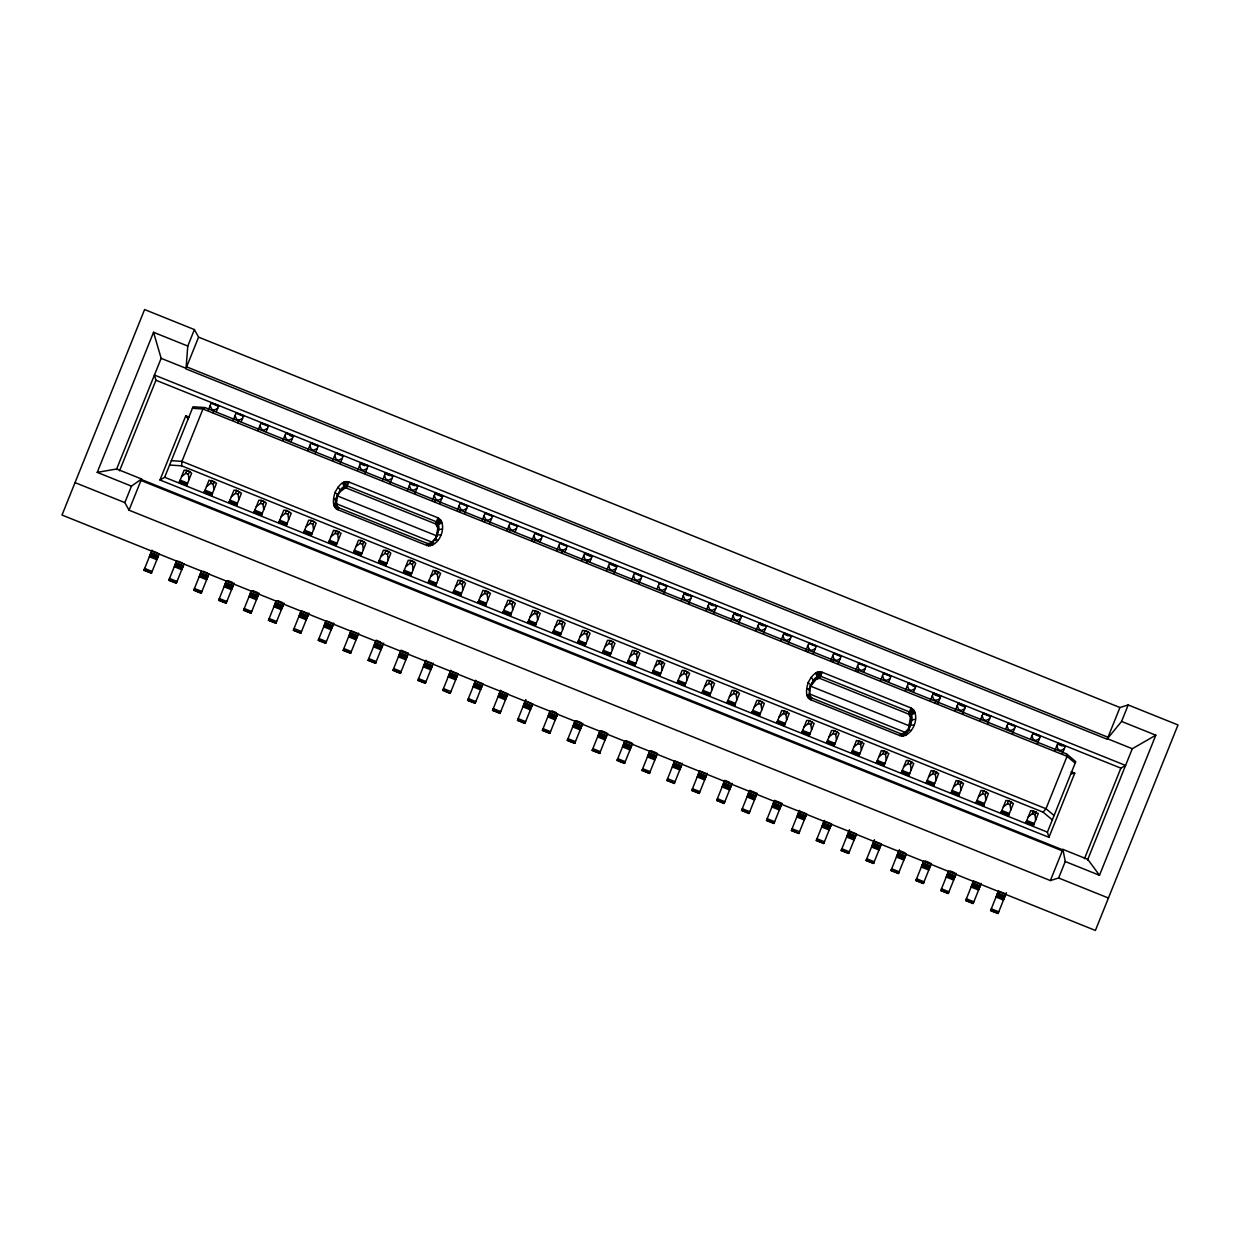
<?xml version="1.0" encoding="UTF-8"?>
<svg xmlns="http://www.w3.org/2000/svg" width="1240" height="1240" viewBox="0 0 1240 1240"><rect width="100%" height="100%" fill="white"/><g stroke="black" fill="none" stroke-linecap="round" stroke-linejoin="round"><path stroke-width="1.5" d="M1052.341 819.888L1043.104 812.154L181.614 465.837L181.924 461.373L202.972 408.983L205.034 407.572L1066.54 753.889L1075.762 761.624L1047.413 832.133L1048.947 837.341L159.975 479.989L185.767 415.818L189.348 417.275M187.783 346.053L186.047 368.342L161.154 358.329L153.543 332.289L187.783 346.053L194.401 329.577L144.6 309.55L62 515.034L1095.401 930.449L1178 724.966L1128.198 704.956L1119.937 707.513L198.586 337.14L194.401 329.577M335.002 492.482C333.436 497.891 331.359 506.804 337.916 509.718L426.793 545.445C439.193 548.126 448.71 524.427 437.921 517.793L349.045 482.065C342.271 479.617 337.606 487.506 335.002 492.482L337.714 494.745L335.404 500.604C338.071 495.457 340.147 485.274 347.448 486.018L436.325 521.745C442.075 526.039 436.65 535.447 434.93 540.625M808.124 682.682C806.558 688.076 804.481 696.989 811.038 699.918L899.915 735.646C912.315 738.327 921.832 714.628 911.043 707.978L822.166 672.25C815.393 669.817 810.727 677.691 808.124 682.682L810.836 684.945L809.472 688.433C811.782 683.968 814.199 675.226 820.57 676.203L909.447 711.931C914.841 715.775 910.33 724.517 908.641 729.353M908.052 730.81L910.501 717.123L908.595 714.07L819.718 678.342L816.23 679.226L810.727 686.216L909.633 725.974L910.439 724.982L913.957 725.214M335.714 506.276L337.714 494.745L336.35 498.248M809.007 694.88L810.836 684.945L809.1 689.332M440.836 535.029L437.317 534.796L436.511 535.773L337.606 496.015C339.776 488.824 348.394 489.397 347.355 481.616M820.57 676.203L819.16 678.187L820.477 671.801M342.472 482.841L344.162 486.406L343.651 488.607L344.906 485.987L343.945 482.019M815.595 673.025L817.284 676.591L816.773 678.792L818.028 676.188L817.067 672.204M442.122 522.893L438.433 524.303L436.511 535.773L438.604 529.635L435.736 523.993L436.325 521.745M908.858 714.193L909.447 711.931M439.456 518.63L436.433 524.52L440.712 519.823M912.578 708.831L909.555 714.721L913.834 710.024M906.797 733.042L910.439 724.982L908.998 728.438M344.906 485.987L344.224 488.265L345.743 485.786L345.619 481.6M818.028 676.188L817.346 678.466L818.865 675.986L818.741 671.786M909.633 725.974L911.726 719.836L910.501 717.123L911.555 714.488L915.244 713.093M335.358 501.41L337.714 494.745M809.069 689.952L810.836 684.945M437.72 522.769L436.837 525.062L441.626 521.281M910.842 712.954L909.959 715.263L914.748 711.481M97.231 472.378L116.668 468.983L141.561 478.996L131.471 486.142L97.231 472.378L153.543 332.289M116.405 469.635L161.154 358.329M119.551 470.812L155.946 380.246L154.427 375.038L1125.579 765.437L1120.867 768.149L1084.457 858.716M1108.436 898.024L1058.635 877.998L1050.373 880.571L129.022 510.183L124.837 502.618L131.471 486.142M129.022 510.183L141.561 478.996M198.586 337.14L185.845 368.838L1107.196 739.226L1119.937 707.513M159.975 479.989L164.672 477.276L193.022 406.767L205.034 407.572M152.024 550.126L143.933 570.261L151.419 573.206M208.227 410.285L211.312 402.643M181.598 476.563L185.799 473.293L186.574 470.332L184.171 470.161L179.226 482.438L186.713 485.398M189.069 479.57L188.294 474.3L189.798 471.618L191.642 473.168L186.698 485.445M213.017 412.796L214.086 410.146L217.636 408.503M151.404 573.268L159.278 553.66M216.349 411.696L218.783 405.65L211.234 402.814M176.716 560.666L168.826 580.274L176.297 583.265L184.171 563.673M204.135 492.45L209.064 480.175L216.535 483.182L211.606 495.457L204.197 492.296M233.136 420.298L236.204 412.657M206.491 486.576L210.707 483.305L211.467 480.345M213.962 489.583L213.187 484.313L214.69 481.632M237.91 422.793L238.979 420.159L242.529 418.5M241.242 421.709L243.676 415.664L236.142 412.827M193.734 590.271L201.469 571.036M258.044 430.311L261.113 422.67M231.399 496.589L235.6 493.318L236.375 490.343L233.972 490.188L229.028 502.464L236.499 505.471L241.444 493.195L236.375 490.343M238.871 499.581L238.096 494.326L239.599 491.644M209.079 573.686L201.206 593.278L193.75 590.225M266.151 431.721L268.584 425.677L261.051 422.825M226.362 581.048L218.628 600.284L226.129 603.245L234.205 583.157M282.937 440.324L286.006 432.683L293.415 435.844M256.293 506.602L260.508 503.332L261.268 500.356L258.865 500.2L253.937 512.476L261.469 515.313M263.763 509.594L262.988 504.324L264.492 501.657L266.337 503.192L261.408 515.484M291.044 441.719L293.477 435.674M278.829 522.49L283.774 510.214L286.176 510.368L291.245 513.205L286.3 525.481M307.846 450.337L310.915 442.696L318.308 445.857M281.201 516.6L285.401 513.345L286.176 510.368M288.672 519.607L287.897 514.337L289.401 511.671M258.881 593.697L251.41 590.705L243.536 610.297L251.022 613.257L259.098 593.169M315.317 453.344L318.385 445.687M332.738 460.35L335.808 452.693L343.279 455.7L340.194 463.388M306.094 526.613L310.31 523.342L311.07 520.382L308.667 520.211L303.738 532.487L311.271 535.339M313.565 529.62L312.79 524.35L314.294 521.668L316.138 523.218L311.209 535.494M284.007 603.183L275.9 623.317L268.429 620.31L276.319 600.718L283.79 603.71M344.162 486.406L343.108 489.041L340.349 490.141L337.606 496.015M344.829 488.049L346.611 485.786M337.916 509.718L338.69 507.796L336.598 505.238L336.428 499.89L333.529 498.433M347.448 486.018L346.038 487.986L349.045 482.065M328.631 542.5L333.576 530.224L341.047 533.231L336.102 545.507L328.709 542.345M357.647 470.347L360.716 462.706M331.003 536.625L335.203 533.355L335.978 530.394M338.474 539.632L337.699 534.363L339.202 531.681M308.899 613.18L300.808 633.314L293.353 630.261L301.212 610.716L308.683 613.722M365.103 473.386L368.187 465.713L360.638 462.877M382.54 480.361L385.609 472.719M355.896 546.639L360.112 543.368L360.871 540.392L358.469 540.237L353.54 552.513L361.026 555.474L365.94 543.244L360.871 540.392M363.367 549.646L362.591 544.375L364.095 541.694M333.808 623.193L325.702 643.327L318.231 640.336L326.12 620.729L333.591 623.736M389.996 483.399L393.08 475.726L385.547 472.874M343.139 650.333L351.013 630.741L358.484 633.749M407.449 490.374L410.518 482.732M380.804 556.652L385.005 553.381L385.779 550.405L383.377 550.25L378.433 562.526L385.981 565.363M388.275 559.643L387.5 554.389L389.004 551.707L390.848 553.257L385.904 565.533M358.701 633.206L350.61 653.341L343.154 650.287L350.734 653.031M414.92 493.381L417.989 485.739L410.456 482.887M432.341 500.387L435.411 492.745M405.697 566.649L409.913 563.394L410.673 560.418L408.27 560.263L403.341 572.539L410.828 575.484M434.636 501.875L435.705 499.224L434.279 495.582M413.168 569.656L412.393 564.386L413.896 561.72L415.741 563.255L410.812 575.531M375.503 663.354L383.61 643.219M439.812 503.393L442.882 495.736L435.349 492.9M426.793 545.445L427.568 543.523L430.854 543.136L434.682 539.385L437.317 534.796L435.875 538.253M435.736 523.993L437.921 517.793M428.25 582.537L433.179 570.261L440.65 573.268L435.705 585.543L428.311 582.382M457.25 510.4L460.319 502.743L467.728 505.904M430.606 576.662L434.806 573.407L435.581 570.431M459.544 511.887L460.598 509.237L459.172 505.595M438.077 579.669L437.302 574.399L438.805 571.733M400.411 673.366L408.503 653.232L401.032 650.225L392.94 670.36L400.427 673.32L393.065 670.05M464.721 513.391L467.79 505.75M425.94 660.238L417.849 680.372L425.336 683.318L433.411 663.23M482.143 520.413L485.228 512.755L492.621 515.933M455.499 586.675L459.714 583.404L460.474 580.444L458.071 580.274L453.143 592.55L460.675 595.402M484.437 521.9L485.507 519.25L484.081 515.607M462.969 589.682L462.195 584.412L463.698 581.731L465.543 583.281L460.614 595.557M489.614 523.404L492.683 515.763M450.833 670.251L442.742 690.386L450.229 693.331L442.866 690.076M478.051 602.562L482.98 590.287L490.451 593.293L485.522 605.57L478.113 602.408M507.052 530.41L510.121 522.769M480.407 596.688L484.607 593.418L485.382 590.457M509.346 531.913L510.4 529.263L508.974 525.62M487.878 599.695L487.103 594.425L488.607 591.744M450.213 693.377L458.087 673.785L450.616 670.778M515.158 531.821L517.591 525.775L510.058 522.939M475.742 680.249L467.65 700.383L475.137 703.343L482.996 683.798L475.525 680.791M502.944 612.576L507.873 600.3L510.275 600.455L515.344 603.307L510.415 615.582M531.929 540.454L535.029 532.782M505.315 606.701L509.516 603.431L510.275 600.455M534.239 541.927L535.308 539.276L533.882 535.634M512.771 609.693L511.996 604.438L513.5 601.757M540.067 541.833L542.5 535.788M492.543 710.396L500.635 690.261M527.853 622.589L532.782 610.312L540.253 613.304L535.323 625.596L527.914 622.418M556.853 550.436L559.922 542.794L567.331 545.957M530.208 616.714L534.409 613.443L535.184 610.468M537.679 619.706L536.904 614.436L538.408 611.769M561.627 552.932L562.697 550.281L566.246 548.638M564.96 551.831L567.393 545.802M525.822 699.562L517.452 720.409L524.923 723.416L532.797 703.808M581.746 560.449L584.831 552.808M555.117 626.712L559.317 623.457L560.077 620.481L557.69 620.326L552.745 632.601L560.279 635.438M562.588 629.718L561.813 624.449L563.317 621.783L565.161 623.317L560.216 635.593M586.536 562.945L587.605 560.294L591.154 558.651M589.868 561.844L592.302 555.799M550.079 711.187L542.345 730.422L549.816 733.429L557.69 713.822M577.654 642.599L582.583 630.323L588.21 631.78L590.054 633.33L585.125 645.606M606.654 570.462L609.724 562.805M580.01 636.725L584.211 633.454L584.986 630.494M587.481 639.732L586.706 634.462L588.21 631.78M614.125 573.454L617.195 565.812M574.988 721.2L567.254 740.435L574.74 743.38L582.816 723.292M631.548 580.46L634.632 572.818L642.025 575.995M604.918 646.738L609.119 643.467L609.879 640.507L607.491 640.336L602.547 652.612L610.034 655.572M612.389 649.745L611.615 644.475L613.118 641.793L614.962 643.343L610.018 655.619M639.019 583.466L642.103 575.825M627.456 662.625L632.385 650.349L638.011 651.806L639.856 653.356L634.927 665.632M657.091 588.876L659.525 582.831M629.812 656.75L634.012 653.48L634.787 650.504M637.283 659.757L636.507 654.488L638.011 651.806M599.618 753.439L607.708 733.305M663.912 593.511L666.996 585.838L659.463 582.986M652.349 672.638L657.293 660.362L664.764 663.369L659.82 675.645L652.411 672.468M681.349 600.486L684.433 592.844L691.843 596.006M654.72 666.764L658.921 663.493L659.68 660.517M662.191 669.755L661.416 664.5L662.919 661.819M632.617 743.318L624.526 763.452L617.055 760.446L624.929 740.854L632.4 743.861M688.804 603.524L691.904 595.851M641.948 770.458L649.837 750.867L657.293 753.874M677.257 682.651L682.186 670.375L684.589 670.53L689.657 673.366L684.728 685.643L677.319 682.481L684.852 685.348M706.257 610.499L709.327 602.857M679.613 676.761L683.829 673.506L684.589 670.53M687.084 679.768L686.309 674.498L687.812 671.832M657.51 753.331L649.419 773.466L641.979 770.412M713.713 613.537L716.798 605.849M731.166 620.511L734.235 612.855L741.644 616.017L738.621 623.55M704.521 686.774L708.722 683.519L709.497 680.543L707.095 680.372L702.15 692.664L709.621 695.656L714.566 683.38L709.497 680.543M711.993 689.781L711.218 684.511L712.721 681.845M674.327 783.479L682.418 763.344M756.059 630.525L759.128 622.868L766.537 626.045M729.414 696.787L733.63 693.517L734.39 690.556L731.988 690.386L727.058 702.662L734.591 705.514M736.886 699.794L736.111 694.524L737.614 691.843L739.458 693.393L734.529 705.668M707.312 773.341L699.221 793.492L691.781 790.438L699.639 770.877L707.11 773.884M763.53 633.516L766.599 625.875M716.658 800.498L724.749 780.363L729.229 782.161M780.968 640.522L784.037 632.88L791.446 636.043M754.323 706.8L758.524 703.529L759.298 700.569L756.896 700.399L751.952 712.675L759.423 715.682L764.367 703.406L759.298 700.569M761.794 709.807L761.019 704.537L762.523 701.856M732.22 783.355L724.129 803.489L716.673 800.435M788.439 643.529L791.507 635.888M776.86 722.688L781.789 710.412L789.26 713.418L784.331 725.695L776.922 722.533M805.861 650.535L808.929 642.894M779.216 716.813L783.432 713.543L784.192 710.567M808.154 652.038L809.224 649.388L807.798 645.745M786.687 719.804L785.912 714.55L787.415 711.869M749.022 813.502L757.129 793.368L749.658 790.361L741.551 810.495L749.053 813.455L741.675 810.201M813.332 653.542L816.401 645.9L808.868 643.048M817.284 676.591L816.23 679.226L813.471 680.341L810.727 686.216M817.951 678.249L819.733 675.986M811.038 699.918L811.812 697.996L809.72 695.439L809.549 690.091L806.651 688.634M819.718 678.342L822.166 672.25M801.753 732.701L806.698 720.425L809.1 720.58L814.168 723.416L809.224 735.707M830.769 660.548L833.838 652.907M804.125 726.826L808.325 723.556L809.1 720.58M833.048 662.036L834.117 659.401L832.691 655.743M811.596 729.818L810.821 724.548L812.324 721.882M838.24 663.555L841.309 655.913M791.353 830.521L799.459 810.387M855.646 670.592L858.731 662.919M829.018 736.824L833.234 733.568L833.993 730.593L831.591 730.438L826.662 742.714L834.195 745.55M857.956 672.049L859.026 669.399L857.599 665.756M836.488 739.831L835.713 734.561L837.217 731.894L839.062 733.429L834.132 745.705M863.784 671.956L866.202 665.911L858.669 663.075M824.352 820.399L816.261 840.534L823.748 843.479M851.554 752.711L856.499 740.435L863.97 743.442L859.026 755.718L851.632 752.556M880.555 680.605L883.64 672.917L891.033 676.095M853.926 746.837L858.126 743.582L858.902 740.606M861.397 749.843L860.622 744.574L862.126 741.892M823.732 843.541L831.606 823.934L824.135 820.942M888.677 681.969L891.111 675.924M849.54 829.699L841.154 850.547L848.656 853.492L856.515 833.947L849.043 830.94M876.463 762.724L881.392 750.448L888.863 753.455L883.934 765.731L876.525 762.569M905.463 690.572L908.533 682.93M878.819 756.85L883.035 753.579L883.795 750.619M886.29 759.857L885.515 754.587L887.019 751.905M913.586 691.982L916.004 685.937M899.915 735.646L900.69 733.724L903.976 733.336L907.804 729.585L910.904 730.546M908.595 714.07L911.043 707.978M874.448 839.712L866.062 860.56L873.549 863.505L881.408 843.96L873.937 840.952M901.356 772.737L906.301 760.461L908.703 760.616L913.771 763.468L908.827 775.744L901.434 772.582L908.951 775.434M930.372 700.585L933.441 692.943M903.727 766.863L907.928 763.592L908.703 760.616M911.199 769.87L910.423 764.6L911.927 761.918M935.146 703.08L936.216 700.429L939.765 698.787M937.843 703.591L940.912 695.95M899.341 849.71L890.971 870.558L898.457 873.518M926.265 782.75L931.193 770.474L938.665 773.481L933.736 785.757L926.327 782.58M955.265 710.597L958.349 702.956L965.743 706.118L962.721 713.636M928.62 776.875L932.837 773.605L933.596 770.629M936.091 779.867L935.316 774.613L936.82 771.931M898.427 873.565L906.316 853.973M923.599 861.335L915.864 880.571L923.335 883.577L931.426 863.443M951.173 792.763L956.102 780.487L963.573 783.479L958.629 795.755L951.235 792.593M980.173 720.611L983.243 712.969L990.652 716.115M953.529 786.873L957.73 783.618L958.505 780.642M961 789.88L960.225 784.61L961.729 781.944M987.629 723.649L990.713 715.961M976.066 802.776L980.995 790.485L983.398 790.655L988.466 793.492L983.537 805.768L976.128 802.605L983.661 805.457M1005.718 729.011L1008.151 722.982M978.438 796.886L982.638 793.631L983.398 790.655M985.893 799.893L985.118 794.623L986.621 791.957M956.335 873.456L948.244 893.591L940.773 890.584L948.646 870.991L956.118 873.983M1012.522 733.662L1015.622 725.974L1008.089 723.121M1030.611 739.025L1033.044 732.98M1003.33 806.899L1007.531 803.629L1008.306 800.668L1005.904 800.498L1000.974 812.774L1008.461 815.734L1013.375 803.505L1008.306 800.668M1010.802 809.906L1010.027 804.636L1011.53 801.955M981.227 883.454L973.137 903.604L965.681 900.55L973.54 880.989L981.01 883.996M1037.43 743.675L1040.515 735.986L1032.982 733.135M1025.868 822.787L1030.812 810.51L1038.268 813.518L1033.339 825.793L1025.883 822.74M1054.868 750.634L1057.952 742.993M1028.239 816.912L1032.44 813.641L1033.199 810.681M1035.71 819.919L1034.935 814.649L1036.423 811.968M1006.415 892.754L998.045 913.601L990.574 910.61L998.448 891.002L1005.919 894.009M1062.323 753.672L1065.424 746L1057.875 743.163M1048.947 837.341L1074.739 773.187L1071.143 771.745M1050.373 880.571L1062.913 849.369L1087.805 859.382L1099.493 875.285L1155.804 735.196L1121.58 721.432L1107.398 738.714L1132.291 748.728L1155.804 735.196M1058.635 877.998L1065.253 861.521L1062.913 849.369M1121.58 721.432L1128.198 704.956M1087.542 860.033L1132.291 748.728M438.185 523.497L437.178 525.837L438.433 524.303M911.307 713.682L910.299 716.038L911.555 714.488M435.132 539.617L437.317 534.796M907.525 731.429L910.439 724.982M435.984 524.148L437.1 522.164M909.106 714.333L910.222 712.365M432.729 541.942L434.682 539.385L437.782 540.346M903.898 734.685L907.804 729.585M1043.104 812.154L1045.987 808.728L1067.051 756.338L1066.54 753.889M336.397 508.881L337.931 507.377M809.519 699.066L811.053 697.562M267.437 428.513L263.887 430.156L261.392 429.164L259.966 425.521M292.33 438.526L288.781 440.169L286.3 439.177L284.875 435.519M317.238 448.539L313.689 450.182L311.194 449.175L309.767 445.532M342.147 458.552L338.582 460.195L336.102 459.188L334.676 455.545M367.04 468.565L363.49 470.208L360.995 469.2L359.569 465.558M391.949 478.562L388.384 480.206L385.904 479.214L384.478 475.571M416.841 488.575L413.292 490.219L410.796 489.226L409.371 485.568M441.75 498.589L438.185 500.232L435.705 499.224M466.643 508.601L463.094 510.245L460.598 509.237M491.552 518.615L487.986 520.257L485.507 519.25M516.445 528.612L512.895 530.271L510.4 529.263M541.353 538.625L537.788 540.268L535.308 539.276M616.048 568.664L612.498 570.307L610.003 569.3L608.577 565.657M640.956 578.677L637.407 580.32L634.911 579.312L633.485 575.67M665.849 588.675L662.3 590.317L659.804 589.326L658.378 585.683M690.757 598.688L687.208 600.331L684.712 599.339L683.287 595.681M715.65 608.701L712.101 610.343L709.606 609.336L708.179 605.693M740.559 618.714L737.01 620.357L734.514 619.349L733.088 615.707M765.452 628.726L761.903 630.37L759.423 629.362L757.996 625.72M790.361 638.724L786.811 640.382L784.316 639.375L782.889 635.732M815.269 648.737L811.704 650.38L809.224 649.388M840.162 658.75L836.613 660.393L834.117 659.401M865.071 668.763L861.505 670.406L859.026 669.399M889.963 678.776L886.414 680.419L883.918 679.412L882.493 675.769M914.872 688.789L911.307 690.432L908.827 689.425L907.401 685.782M964.673 708.8L961.109 710.443L958.629 709.451L957.202 705.793M989.566 718.812L986.017 720.456L983.521 719.464L982.096 715.806M1014.475 728.826L1010.91 730.468L1008.43 729.461L1007.004 725.818M1039.368 738.839L1035.819 740.482L1033.323 739.474L1031.897 735.832M1064.276 748.836L1060.727 750.495L1058.232 749.487L1056.805 745.845M335.126 507.687L337.296 506.772M808.248 697.872L810.418 696.973M1070.849 773.869L1074.739 773.187M438.604 529.635L442.324 529.077M911.726 719.836L915.446 719.262M334.211 506.23L336.846 506.044M807.333 696.431L809.968 696.245M192.417 408.27L202.972 408.983L1067.051 756.338L1075.158 763.127M171.352 460.66L181.924 461.373L1045.987 808.728L1054.109 815.517M169.601 465.031L181.614 465.837M333.715 504.618L336.598 505.238M806.837 694.803L809.72 695.439M186.651 366.87L1107.987 737.242M155.946 380.246L1120.867 768.149M534.967 532.937L542.423 535.959M584.769 552.962L592.224 555.97M609.662 562.96L617.132 565.982M709.264 603.012L716.736 606.019M833.76 653.077L841.247 656.068M908.471 683.085L915.941 686.107M933.379 693.098L940.85 696.12M211.095 403.186L218.535 406.271M235.988 413.183L243.428 416.284M260.865 423.289L268.367 426.204M285.758 433.303L293.26 436.216M310.667 443.3L318.169 446.229M335.606 453.236L343.031 456.32M360.499 463.249L367.939 466.333M385.361 473.339L392.832 476.346M410.269 483.352L417.74 486.344M435.163 493.365L442.68 496.279M460.102 503.285L467.542 506.37M484.964 513.375L492.482 516.289M509.873 523.389L517.375 526.303M534.781 533.402L542.283 536.316M559.674 543.414L567.176 546.329M584.582 553.412L592.085 556.341M609.476 563.425L616.978 566.339M634.415 573.361L641.855 576.445M659.308 583.358L666.748 586.458M684.216 593.371L691.657 596.456M709.079 603.477L716.55 606.468M734.018 613.397L741.458 616.482M758.88 623.488L766.351 626.495M783.82 633.408L791.26 636.507M808.682 643.514L816.199 646.428M833.621 653.433L841.061 656.518M858.483 663.524L866.001 666.454M883.391 673.537L890.894 676.451M908.285 683.55L915.802 686.464M933.224 693.47L940.664 696.57M958.086 703.576L965.604 706.49M982.995 713.589L990.466 716.581M1007.934 723.509L1015.359 726.593M1032.796 733.6L1040.267 736.607M1057.736 743.519L1065.176 746.62M290.067 435.55L293.058 436.759M360.282 463.775L364.762 465.589M385.19 473.789L389.67 475.587M410.084 483.802L414.563 485.6M434.992 493.814L442.463 496.806M585.885 554.466L591.868 556.869M610.793 564.479L616.761 566.882M684 593.913L688.479 595.712M708.893 603.927L713.388 605.725M733.801 613.939L738.281 615.738M758.71 623.937L763.189 625.75M783.603 633.95L788.082 635.748M912.593 685.813L915.585 687.007M933.007 694.013L940.478 697.019M957.916 704.025L965.387 707.033M1057.518 744.062L1061.998 745.86M214.086 410.146L211.59 409.138L210.165 405.496M238.979 420.159L236.499 419.151L235.058 415.509M562.697 550.281L560.201 549.289L558.775 545.631M587.605 560.294L585.11 559.287L583.683 555.644M936.216 700.429L933.72 699.438L932.294 695.795M346.596 488.142L435.472 523.869M334.769 503.084L433.675 542.841M809.658 693.982L905.029 732.329M338.69 507.796L427.568 543.523M811.812 697.996L900.69 733.724M186.574 470.332L189.798 471.618M261.268 500.356L264.492 501.657M311.07 520.382L314.294 521.668M385.779 550.405L389.004 551.707M410.673 560.418L413.896 561.72M460.474 580.444L463.698 581.731M560.077 620.481L563.317 621.783M609.879 640.507L613.118 641.793M734.39 690.556L737.614 691.843M833.993 730.593L837.217 731.894M186.868 470.657L189.348 471.65M211.761 480.655L214.256 481.663M236.669 490.668L239.149 491.675M261.562 500.681L264.058 501.689M286.471 510.694L288.951 511.686M311.364 520.707L313.86 521.699M336.272 530.704L338.768 531.712M361.166 540.718L363.661 541.725M386.074 550.731L388.57 551.738M410.967 560.744L413.463 561.736M435.875 570.757L438.371 571.749M460.768 580.769L463.264 581.761M485.677 590.767L488.173 591.775M510.586 600.78L513.066 601.788M535.479 610.793L537.974 611.8M560.387 620.806L562.867 621.798M585.28 630.819L587.775 631.811M610.189 640.817L612.668 641.824M635.082 650.83L637.577 651.837M659.99 660.843L662.47 661.85M684.883 670.856L687.379 671.847M709.792 680.869L712.271 681.861M734.685 690.882L737.18 691.874M759.593 700.879L762.073 701.886M784.486 710.892L786.982 711.9M809.395 720.905L811.875 721.913M834.288 730.918L836.783 731.91M859.196 740.931L861.691 741.923M884.089 750.929L886.585 751.936M908.998 760.942L911.493 761.949M933.89 770.955L936.386 771.962M958.799 780.968L961.295 781.96M983.707 790.981L986.188 791.972M1008.601 800.994L1011.096 801.986M1033.509 810.991L1035.989 811.999M185.799 473.293L188.294 474.3M210.707 483.305L213.187 484.313M235.6 493.318L238.096 494.326M260.508 503.332L262.988 504.324M285.401 513.345L287.897 514.337M310.31 523.342L312.79 524.35M335.203 533.355L337.699 534.363M360.112 543.368L362.591 544.375M385.005 553.381L387.5 554.389M409.913 563.394L412.393 564.386M434.806 573.407L437.302 574.399M459.714 583.404L462.195 584.412M484.607 593.418L487.103 594.425M509.516 603.431L511.996 604.438M534.409 613.443L536.904 614.436M559.317 623.457L561.813 624.449M584.211 633.454L586.706 634.462M609.119 643.467L611.615 644.475M634.012 653.48L636.507 654.488M658.921 663.493L661.416 664.5M683.829 673.506L686.309 674.498M708.722 683.519L711.218 684.511M733.63 693.517L736.111 694.524M758.524 703.529L761.019 704.537M783.432 713.543L785.912 714.55M808.325 723.556L810.821 724.548M833.234 733.568L835.713 734.561M858.126 743.582L860.622 744.574M883.035 753.579L885.515 754.587M907.928 763.592L910.423 764.6M932.837 773.605L935.316 774.613M957.73 783.618L960.225 784.61M982.638 793.631L985.118 794.623M1007.531 803.629L1010.027 804.636M1032.44 813.641L1034.935 814.649M180.157 480.159L187.612 483.166M205.049 490.172L212.521 493.164M229.958 500.17L237.429 503.177M254.851 510.183L262.322 513.189M279.76 520.196L287.231 523.202M304.653 530.208L312.124 533.216M329.561 540.221L337.032 543.229M354.454 550.235L361.925 553.226M379.363 560.232L386.834 563.239M404.256 570.245L411.726 573.252M429.164 580.258L436.635 583.265M454.057 590.271L461.528 593.278M478.966 600.284L486.436 603.275M503.858 610.282L511.329 613.288M528.767 620.294L536.238 623.302M553.66 630.308L561.131 633.314M578.568 640.321L586.039 643.327M603.462 650.333L610.933 653.341M628.37 660.346L635.841 663.338M653.279 670.344L660.734 673.351M678.171 680.357L685.643 683.364M703.08 690.37L710.551 693.377M727.973 700.383L735.444 703.39M752.882 710.396L760.353 713.388M777.775 720.409L785.245 723.4M802.683 730.407L810.154 733.413M827.576 740.419L835.047 743.427M852.485 750.433L859.955 753.439M877.377 760.446L884.849 763.452M902.286 770.458L909.757 773.45M927.179 780.456L934.65 783.463M952.087 790.469L959.559 793.476M976.98 800.482L984.452 803.489M1001.889 810.495L1009.36 813.502M1026.782 820.508L1034.253 823.5M179.785 481.074L187.256 484.081M204.678 491.087L212.149 494.078M229.586 501.084L237.057 504.091M254.479 511.097L261.95 514.104M279.387 521.11L286.858 524.117M304.281 531.123L311.752 534.13M329.189 541.136L336.66 544.143M354.097 551.149L361.553 554.14M378.99 561.146L386.462 564.154M403.899 571.159L411.37 574.167M428.792 581.173L436.263 584.179M453.7 591.186L461.171 594.192M478.594 601.199L486.064 604.19M503.502 611.196L510.973 614.203M528.395 621.209L535.866 624.216M553.304 631.222L560.775 634.229M578.197 641.235L585.668 644.242M603.105 651.248L610.576 654.24M627.998 661.261L635.469 664.253M652.907 671.259L660.378 674.265M677.8 681.271L685.271 684.279M702.708 691.284L710.179 694.292M727.601 701.298L735.072 704.304M752.51 711.311L759.981 714.302M777.403 721.308L784.874 724.315M802.311 731.321L809.782 734.328M827.204 741.334L834.675 744.341M852.113 751.347L859.584 754.354M877.021 761.36L884.476 764.351M901.914 771.373L909.385 774.365M926.823 781.37L934.293 784.378M951.716 791.384L959.187 794.39M976.624 801.396L984.095 804.404M1001.517 811.41L1008.988 814.416M1026.426 821.423L1033.897 824.414M179.536 481.693L187.008 484.685L179.49 481.802M211.901 494.698L204.429 491.691L211.854 494.822M232.329 502.913L236.809 504.711M257.222 512.911L261.702 514.724L254.185 511.841M282.131 522.923L286.611 524.737M305.536 532.332L311.504 534.735M330.429 542.345L336.412 544.747L328.894 541.865M361.305 554.761L353.849 551.754L361.259 554.885M378.743 561.767L386.214 564.774M403.651 571.779L409.618 574.182M434.527 584.195L428.544 581.793L435.969 584.908M453.453 591.806L459.42 594.208M478.346 601.803L485.817 604.81L478.299 601.927M510.725 614.823L503.254 611.816L510.679 614.947M528.147 621.829L535.618 624.836M553.056 631.842L560.527 634.849L553.009 631.951M585.419 644.846L577.948 641.855L585.373 644.971M605.849 653.062L610.328 654.86M630.741 663.075L635.221 664.872M654.146 672.483L660.13 674.886M677.552 681.892L685.023 684.899M702.46 691.904L709.931 694.896L702.413 692.013M733.336 704.32L727.353 701.918L734.778 705.033M752.261 711.915L758.245 714.318M826.971 741.954L834.427 744.961M851.865 751.967L859.336 754.958L851.818 752.076M884.244 764.971L876.773 761.964L884.182 765.096M901.666 771.978L909.137 774.985M926.574 781.99L934.046 784.998L926.528 782.115M958.938 795.01L951.468 792.004L958.892 795.119M976.376 802.016L983.847 805.008M1001.269 812.029L1008.74 815.021L1001.223 812.138M1032.145 824.429L1026.178 822.027L1033.602 825.158M229.292 501.828L236.763 504.835M279.093 521.839L286.564 524.846M303.986 531.851L311.457 534.859M378.696 561.89L386.167 564.882M403.604 571.904L411.06 574.895M453.406 591.914L460.877 594.921M528.101 621.953L535.572 624.945M602.811 651.976L610.282 654.984M627.704 661.99L635.175 664.996M652.612 672.003L660.083 674.994M677.505 682.015L684.976 685.007M752.215 712.039L759.686 715.046M777.108 722.052L784.579 725.059M802.016 732.065L809.488 735.057M826.91 742.062L834.38 745.07M901.62 772.101L909.091 775.109M976.33 802.125L983.801 805.132M179.35 482.128L186.822 485.135M204.259 492.14L211.73 495.147M229.152 502.154L236.623 505.161M254.06 512.167L261.531 515.173M280.457 522.769L286.425 525.171L278.861 522.428M305.35 532.782L311.333 535.184M330.259 542.794L336.226 545.197M353.663 552.203L361.135 555.21M378.556 562.216L386.028 565.223M403.465 572.229L410.936 575.236M428.358 582.242L435.829 585.234M453.267 592.24L460.738 595.246M478.175 602.253L485.631 605.26M503.068 612.265L510.539 615.273M527.976 622.279L535.447 625.286M552.87 632.292L560.341 635.298M577.778 642.304L585.249 645.296M604.175 652.907L610.142 655.309M629.068 662.919L635.05 665.322M653.976 672.933L659.943 675.335M702.274 692.354L709.745 695.346M727.183 702.351L734.654 705.359M752.076 712.365L759.546 715.371M776.984 722.378L784.455 725.385M801.877 732.39L809.348 735.398L801.784 732.654M826.785 742.404L834.257 745.411M851.679 752.417L859.149 755.408M876.587 762.414L884.058 765.421M926.388 782.44L933.86 785.447M951.297 792.453L958.752 795.46M1001.099 812.479L1008.57 815.471M1025.991 822.476L1031.975 824.879M503.006 612.421L510.43 615.521M577.669 642.553L585.187 645.451M627.471 662.579L634.989 665.462M164.672 477.276L1047.413 832.133M141.36 479.508L1062.711 849.88M140.972 480.469L1062.323 850.841M1065.253 861.521L1099.493 875.285M75.035 482.608L124.837 502.618M228.222 580.754L232.702 582.552M253.115 590.767L257.61 592.565M278.024 600.78L282.503 602.578M380.618 642.01L376.138 640.212L368.032 660.346L375.534 663.307M551.939 710.892L556.419 712.69M576.832 720.889L581.312 722.703M601.741 730.903L606.221 732.701M626.634 740.915L631.129 742.714M651.543 750.929L656.022 752.726M782.021 803.38L774.55 800.374L766.46 820.508L773.931 823.515L781.804 803.923L774.333 800.916M900.55 851.027L905.029 852.826M925.459 861.041L929.938 862.838M950.351 871.054L954.831 872.851M151.807 550.653L157.79 553.056M178.203 561.271L182.683 563.068M203.097 571.284L207.592 573.082M226.517 580.692L232.485 583.095M375.922 640.755L383.392 643.761M400.814 650.768L408.286 653.759M425.723 660.765L433.194 663.772M500.418 690.804L507.889 693.811L500.014 713.403L492.559 710.35M525.326 700.817L531.293 703.22M551.722 711.419L556.202 713.232M575.128 720.827L581.111 723.23M607.491 733.847L600.021 730.841L592.146 750.448L599.633 753.393M682.202 763.871L674.731 760.88L666.857 780.471L674.343 783.432M724.532 780.89L732.003 783.897M749.441 790.903L756.912 793.91M799.242 810.929L806.713 813.921L798.824 833.528L791.384 830.474L798.948 833.218M898.845 850.966L904.812 853.368M923.738 860.979L931.209 863.986M150.97 552.745L158.441 555.753M175.863 562.759L183.334 565.765M200.772 572.771L208.243 575.763M225.68 582.769L233.136 585.776M250.573 592.782L258.044 595.789M275.481 602.795L282.953 605.802M300.375 612.808L307.846 615.815M325.283 622.821L332.754 625.812M350.176 632.834L357.647 635.826M375.085 642.832L382.555 645.839M399.978 652.845L407.449 655.851M424.886 662.857L432.357 665.865M449.779 672.87L457.25 675.878M474.688 682.884L482.159 685.875M499.581 692.881L507.052 695.888M524.489 702.894L531.96 705.901M549.382 712.907L556.853 715.914M574.29 722.92L581.761 725.927M599.183 732.933L606.654 735.925M624.092 742.946L631.563 745.938M648.985 752.943L656.456 755.951M673.894 762.957L681.365 765.964M698.787 772.97L706.257 775.976M723.695 782.982L731.166 785.99M748.604 792.995L756.059 795.987M773.496 802.993L780.968 806M798.405 813.006L805.876 816.013M823.298 823.019L830.769 826.026M848.207 833.032L855.678 836.039M873.099 843.045L880.571 846.037M898.008 853.058L905.479 856.049M922.901 863.055L930.372 866.062M947.81 873.068L955.28 876.076M972.702 883.082L980.173 886.088M997.611 893.095L1005.082 896.101M150.831 553.102L158.286 556.109M175.724 563.115L183.195 566.122M200.632 573.128L208.103 576.135M225.525 583.141L232.996 586.148M250.434 593.154L257.904 596.146M275.327 603.152L282.798 606.159M300.235 613.164L307.706 616.171M325.128 623.178L332.599 626.185M350.037 633.191L357.507 636.197M374.929 643.204L382.401 646.195M399.838 653.216L407.309 656.208M424.731 663.214L432.202 666.221M449.639 673.227L457.111 676.234M474.532 683.24L482.004 686.247M499.441 693.253L506.912 696.26M524.334 703.266L531.805 706.257M549.243 713.264L556.714 716.271M574.136 723.277L581.607 726.284M599.044 733.289L606.515 736.296M623.952 743.303L631.408 746.31M648.846 753.316L656.317 756.307M673.754 763.329L681.225 766.32M698.647 773.326L706.118 776.333M723.556 783.339L731.027 786.346M748.449 793.352L755.919 796.359M773.357 803.365L780.828 806.372M798.25 813.378L805.721 816.37M823.159 823.376L830.63 826.382M848.052 833.388L855.523 836.396M872.96 843.402L880.431 846.409M897.853 853.415L905.324 856.422M922.762 863.428L930.232 866.419M947.654 873.441L955.126 876.432M972.563 883.438L980.034 886.445M997.456 893.451L1004.927 896.458M150.614 553.644L158.084 556.652M175.507 563.658L182.977 566.664M200.415 573.671L207.886 576.662M225.308 583.683L232.779 586.675M250.217 593.681L257.688 596.688M275.11 603.694L282.581 606.701M300.018 613.707L307.489 616.714M324.911 623.72L332.382 626.727M349.82 633.733L357.291 636.725M374.713 643.731L382.183 646.738M399.621 653.744L407.092 656.75M424.514 663.757L431.985 666.764M449.423 673.769L456.893 676.777M474.315 683.783L481.786 686.774M499.224 693.796L506.695 696.787M524.117 703.793L531.588 706.8M549.025 713.806L556.496 716.813M573.918 723.819L581.389 726.826M598.827 733.832L606.298 736.839M623.736 743.845L631.207 746.837M648.629 753.843L656.1 756.85M673.537 763.856L681.008 766.863M698.43 773.869L705.901 776.875M723.339 783.882L730.81 786.889M748.232 793.895L755.702 796.886M773.14 803.908L780.611 806.899M798.033 813.905L805.504 816.912M822.941 823.918L830.413 826.925M847.835 833.931L855.305 836.938M872.743 843.944L880.214 846.951M897.636 853.957L905.107 856.949M922.545 863.955L930.015 866.962M947.438 873.968L954.909 876.974M972.346 883.98L979.817 886.988M997.239 893.994L1004.71 897.001M150.334 554.327L157.805 557.333M175.243 564.339L182.699 567.331M200.136 574.337L207.607 577.344M225.044 584.35L232.516 587.357M249.938 594.363L257.409 597.37M274.846 604.376L282.317 607.383M299.739 614.389L307.21 617.38M324.647 624.402L332.119 627.394M349.541 634.4L357.012 637.407M374.449 644.413L381.92 647.419M399.342 654.425L406.813 657.433M424.25 664.439L431.721 667.446M449.143 674.452L456.614 677.443M474.052 684.449L481.523 687.456M498.945 694.462L506.416 697.469M523.854 704.475L531.325 707.482M548.746 714.488L556.218 717.495M573.655 724.501L581.126 727.493M598.548 734.514L606.019 737.505M623.457 744.511L630.928 747.519M648.35 754.525L655.821 757.532M673.258 764.538L680.729 767.544M698.167 774.55L705.638 777.558M723.06 784.564L730.531 787.555M747.968 794.561L755.439 797.568M772.861 804.574L780.332 807.581M797.77 814.587L805.24 817.594M822.663 824.6L830.134 827.607M847.571 834.613L855.042 837.605M872.464 844.626L879.935 847.618M897.373 854.624L904.843 857.63M922.265 864.637L929.737 867.644M947.174 874.649L954.645 877.657M972.067 884.663L979.538 887.67M996.976 894.676L1004.447 897.667M150.025 555.101L157.495 558.093M174.933 565.099L182.389 568.106M199.826 575.112L207.297 578.119M224.735 585.125L232.206 588.132M249.628 595.138L257.099 598.145M274.536 605.151L282.007 608.143M299.429 615.149L306.9 618.156M324.338 625.162L331.808 628.168M349.231 635.175L356.702 638.182M374.139 645.188L381.61 648.195M399.032 655.201L406.503 658.192M423.94 665.214L431.411 668.205M448.834 675.211L456.305 678.218M473.742 685.224L481.213 688.231M498.635 695.237L506.106 698.244M523.543 705.25L531.014 708.257M548.437 715.263L555.908 718.255M573.345 725.261L580.816 728.268M598.238 735.274L605.709 738.281M623.146 745.287L630.618 748.293M648.055 755.3L655.511 758.307M672.948 765.312L680.419 768.304M697.857 775.326L705.327 778.317M722.75 785.323L730.221 788.33M747.658 795.336L755.129 798.343M772.551 805.349L780.022 808.356M797.46 815.362L804.93 818.369M822.352 825.375L829.824 828.366M847.261 835.373L854.732 838.38M872.154 845.385L879.625 848.393M897.062 855.399L904.534 858.405M921.955 865.412L929.427 868.418M946.864 875.424L954.335 878.416M971.757 885.438L979.228 888.429M996.666 895.435L1004.137 898.442M149.699 555.908L157.17 558.914M174.592 565.921L182.063 568.912M199.501 575.918L206.972 578.925M224.409 585.931L231.88 588.938M249.302 595.944L256.773 598.951M274.211 605.957L281.681 608.964M299.103 615.97L306.575 618.977M324.012 625.983L331.483 628.975M348.905 635.981L356.376 638.988M373.813 645.994L381.285 649M398.707 656.007L406.178 659.014M423.615 666.019L431.086 669.027M448.508 676.033L455.979 679.024M473.417 686.03L480.887 689.037M498.31 696.043L505.781 699.05M523.218 706.056L530.689 709.063M548.111 716.069L555.582 719.076M573.019 726.082L580.49 729.089M597.913 736.095L605.384 739.087M622.821 746.093L630.292 749.1M647.714 756.106L655.185 759.113M672.622 766.119L680.093 769.125M697.531 776.132L704.986 779.139M722.424 786.144L729.895 789.136M747.332 796.142L754.804 799.149M772.226 806.155L779.697 809.162M797.134 816.168L804.605 819.175M822.027 826.181L829.498 829.188M846.935 836.194L854.407 839.201M871.829 846.207L879.299 849.199M896.737 856.205L904.208 859.212M921.63 866.218L929.101 869.224M946.538 876.23L954.01 879.238M971.432 886.244L978.902 889.251M996.34 896.257L1003.811 899.248M149.374 556.698L156.845 559.705M174.282 566.711L181.753 569.718M199.175 576.724L206.646 579.731M224.083 586.737L231.554 589.729M248.976 596.735L256.447 599.741M273.885 606.747L281.356 609.755M298.778 616.761L306.249 619.768M323.687 626.774L331.158 629.781M348.595 636.787L356.05 639.793M373.488 646.8L380.959 649.791M398.396 656.797L405.868 659.804M423.289 666.81L430.761 669.817M448.198 676.823L455.669 679.83M473.091 686.836L480.562 689.843M498 696.849L505.471 699.841M522.893 706.846L530.364 709.854M547.801 716.86L555.272 719.867M572.694 726.873L580.165 729.88M597.603 736.886L605.074 739.893M622.495 746.899L629.966 749.906M647.404 756.912L654.875 759.903M672.297 766.909L679.768 769.916M697.206 776.922L704.677 779.929M722.099 786.935L729.57 789.942M747.007 796.948L754.478 799.955M771.9 806.961L779.371 809.952M796.809 816.974L804.279 819.966M821.717 826.971L829.173 829.979M846.61 836.985L854.081 839.991M871.519 846.998L878.99 850.005M896.412 857.01L903.882 860.018M921.32 867.024L928.791 870.015M946.213 877.021L953.684 880.028M971.121 887.034L978.593 890.041M996.015 897.047L1003.486 900.054M144.646 568.478L152.117 571.47M169.555 578.491L177.01 581.482M194.448 588.489L201.919 591.495M219.356 598.501L226.827 601.509M244.249 608.514L251.72 611.521M269.158 618.528L276.629 621.534M294.05 628.54L301.522 631.532M318.959 638.538L326.43 641.545M343.852 648.551L351.323 651.558M368.76 658.564L376.231 661.571M393.654 668.577L401.125 671.584M418.562 678.59L426.033 681.582M443.455 688.603L450.926 691.595M468.364 698.601L475.835 701.607M493.257 708.614L500.728 711.62M518.165 718.626L525.636 721.634M543.058 728.639L550.529 731.646M567.966 738.653L575.438 741.644M592.86 748.65L600.331 751.657M617.768 758.663L625.239 761.67M642.677 768.676L650.132 771.683M667.57 778.689L675.04 781.696M692.478 788.702L699.949 791.693M717.371 798.715L724.842 801.707M742.279 808.712L749.75 811.72M767.173 818.726L774.644 821.732M792.081 828.738L799.552 831.745M816.974 838.751L824.445 841.759M841.882 848.765L849.354 851.756M866.776 858.762L874.246 861.769M891.684 868.775L899.155 871.782M916.577 878.788L924.048 881.795M941.486 888.801L948.957 891.808M966.379 898.814L973.849 901.805M991.287 908.827L998.758 911.818M144.475 568.896L147.467 570.09M169.384 578.909L172.36 580.103M493.086 709.032L496.078 710.241M144.227 569.501L147.219 570.695M169.136 579.514L176.607 582.521M194.029 589.527L201.5 592.519M218.938 599.525L226.409 602.532M243.831 609.538L251.302 612.544M268.739 619.55L276.21 622.558M318.541 639.577L321.532 640.77M344.937 650.179L350.92 652.581M369.83 660.192L375.813 662.594M394.738 670.205L400.721 672.607M419.647 680.218L425.614 682.62M443.052 689.626L446.028 690.82M467.945 699.639L470.936 700.832M492.854 709.636L497.333 711.45M517.746 719.65L525.218 722.657M542.655 729.663L550.126 732.669M567.548 739.675L575.019 742.683M592.457 749.689L599.928 752.68M617.35 759.702L624.821 762.693M645.25 770.908L649.729 772.706M693.548 790.33L699.531 792.732M718.456 800.343L724.423 802.745M743.349 810.34L749.332 812.743M766.754 819.749L774.225 822.755M791.663 829.762L794.654 830.971M816.571 839.774L819.547 840.984M841.464 849.788L845.943 851.586M866.373 859.801L873.843 862.808M891.265 869.813L898.737 872.805M916.174 879.811L923.645 882.818M944.059 891.033L948.538 892.831M968.952 901.046L973.447 902.844M993.86 911.043L998.34 912.857M143.995 570.09L151.528 572.957M168.888 580.103L176.421 582.955M193.858 589.976L201.267 593.123M218.705 600.129L226.222 602.981M243.66 609.987L251.069 613.134M268.507 620.139L276.024 623.007M293.399 630.153L300.933 633.02M318.308 640.165L325.826 643.018M368.11 660.192L375.627 663.043M417.911 680.202L425.429 683.07M467.713 700.228L475.246 703.08M492.606 710.241L500.139 713.093M517.576 720.099L524.985 723.245M542.407 730.251L549.94 733.119M567.316 740.264L574.849 743.132M592.208 750.278L599.741 753.13M617.179 760.136L624.588 763.298M642.072 770.149L649.481 773.295M666.918 780.317L674.452 783.168M691.827 790.314L699.345 793.182M716.782 800.188L724.191 803.334M766.521 820.353L774.054 823.205M816.323 840.363L823.856 843.231M841.232 850.376L848.749 853.244M866.125 860.39L873.658 863.241M891.033 870.402L898.551 873.255M915.926 880.416L923.459 883.268M940.835 890.429L948.352 893.28M965.727 900.426L973.26 903.293M990.636 910.439L998.169 913.307M903.976 733.336L906.487 734.87M430.854 543.136L433.364 544.67M903.247 733.739L905.014 735.692M430.125 543.538L431.892 545.491M811.177 677.35L813.471 680.341M338.055 487.165L340.349 490.141M185.767 415.818L188.093 419.012M902.41 733.941L903.355 736.111M429.288 543.755L430.233 545.91M901.542 733.941L901.604 736.095M428.42 543.74L428.482 545.894"/></g></svg>
